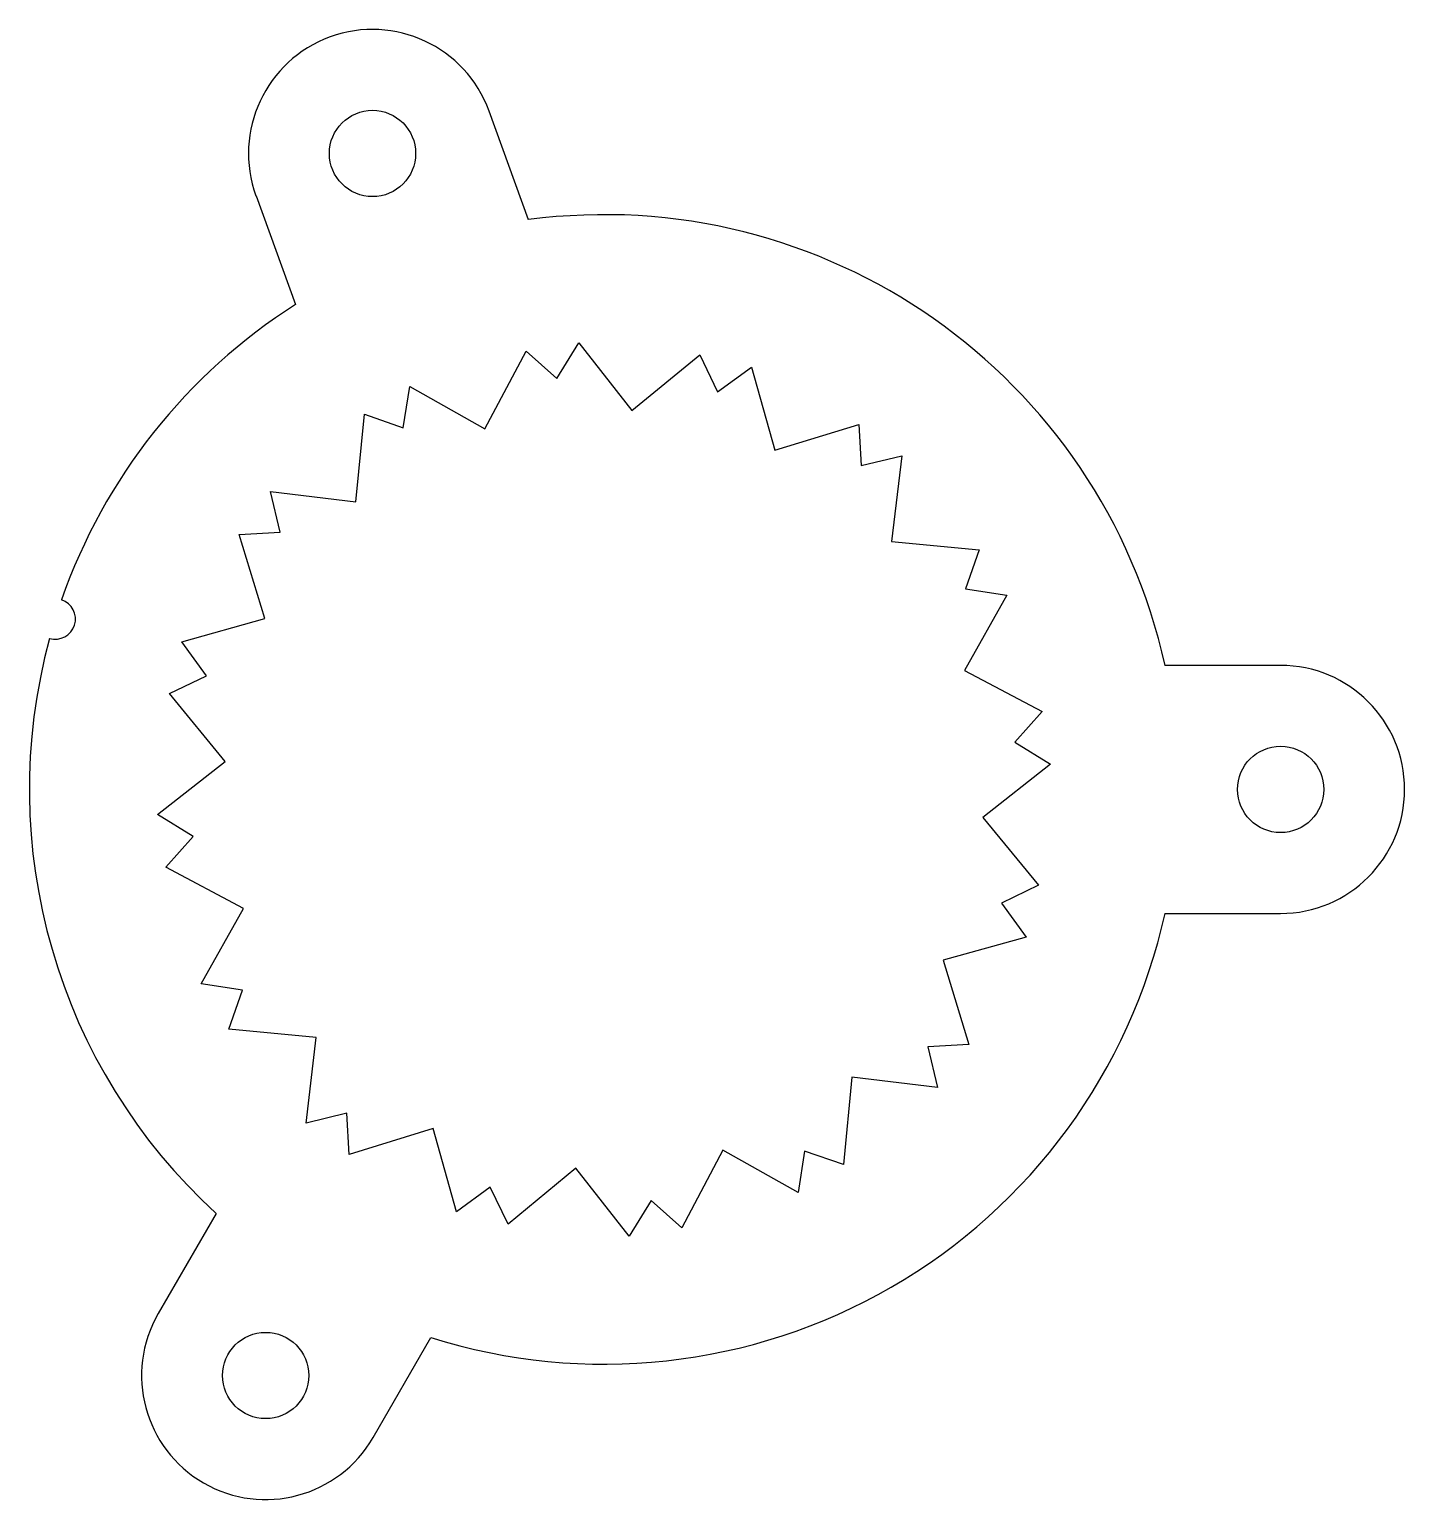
# Model space of a CAD drawing. Header units: millimetres. Extents: x -43 to 59, y -53 to 56.
import ezdxf

# ---------------------------------------------------------------- set-up
doc = ezdxf.new("R2010")
doc.units = ezdxf.units.MM

msp = doc.modelspace()

# ---------------------------------------------------------------- linework, layer by layer
for p, q in [((-5.59, 42.26), (-8.52, 50.32)), ((-25.81, 44.03), (-22.88, 35.97)), ((-3.5, 30.48), (-1.87, 33.13)), ((-1.87, 33.13), (2.08, 28.1)), ((-8.83, 26.75), (-5.77, 32.51)), ((-5.77, 32.51), (-3.5, 30.48)), ((2.08, 28.1), (7.11, 32.24)), ((7.11, 32.24), (8.43, 29.49)), ((8.43, 29.49), (10.95, 31.32)), ((10.95, 31.32), (12.67, 25.16)), ((-14.89, 26.82), (-14.41, 29.89)), ((-14.41, 29.89), (-8.83, 26.75)), ((-18.4, 21.34), (-17.77, 27.83)), ((-17.77, 27.83), (-14.89, 26.82)), ((12.67, 25.16), (18.91, 27.07)), ((18.91, 27.07), (19.08, 24.02)), ((19.08, 24.02), (22.1, 24.75)), ((22.1, 24.75), (21.34, 18.4)), ((-24.02, 19.08), (-24.75, 22.1)), ((-24.75, 22.1), (-18.4, 21.34)), ((-27.07, 18.91), (-24.02, 19.08)), ((-25.16, 12.67), (-27.07, 18.91)), ((21.34, 18.4), (27.83, 17.77)), ((27.83, 17.77), (26.82, 14.89)), ((29.89, 14.41), (26.75, 8.83)), ((26.82, 14.89), (29.89, 14.41)), ((-31.32, 10.95), (-25.16, 12.67)), ((-29.49, 8.43), (-31.32, 10.95)), ((26.75, 8.83), (32.51, 5.77)), ((50.2, 9.2), (41.62, 9.2)), ((-32.24, 7.11), (-29.49, 8.43)), ((-28.1, 2.08), (-32.24, 7.11)), ((32.51, 5.77), (30.48, 3.5)), ((30.48, 3.5), (33.13, 1.87)), ((-33.13, -1.87), (-28.1, 2.08)), ((33.13, 1.87), (28.1, -2.08)), ((-30.48, -3.5), (-33.13, -1.87)), ((28.1, -2.08), (32.24, -7.11)), ((-32.51, -5.77), (-30.48, -3.5)), ((-26.75, -8.83), (-32.51, -5.77)), ((32.24, -7.11), (29.49, -8.43)), ((29.49, -8.43), (31.32, -10.95)), ((-29.89, -14.41), (-26.75, -8.83)), ((41.62, -9.2), (50.2, -9.2)), ((31.32, -10.95), (25.16, -12.67)), ((25.16, -12.67), (27.07, -18.91)), ((-26.82, -14.89), (-29.89, -14.41)), ((-27.83, -17.77), (-26.82, -14.89)), ((-21.34, -18.4), (-27.83, -17.77)), ((-22.1, -24.75), (-21.34, -18.4)), ((27.07, -18.91), (24.02, -19.08)), ((24.02, -19.08), (24.75, -22.1)), ((18.4, -21.34), (17.77, -27.83)), ((24.75, -22.1), (18.4, -21.34)), ((-19.08, -24.02), (-22.1, -24.75)), ((-18.91, -27.07), (-19.08, -24.02)), ((-12.67, -25.16), (-18.91, -27.07)), ((-10.95, -31.32), (-12.67, -25.16)), ((8.83, -26.75), (5.77, -32.51)), ((14.41, -29.89), (8.83, -26.75)), ((14.89, -26.82), (14.41, -29.89)), ((17.77, -27.83), (14.89, -26.82)), ((-2.08, -28.1), (-7.11, -32.24)), ((1.87, -33.13), (-2.08, -28.1)), ((-8.43, -29.49), (-10.95, -31.32)), ((-7.11, -32.24), (-8.43, -29.49)), ((3.5, -30.48), (1.87, -33.13)), ((5.77, -32.51), (3.5, -30.48)), ((-28.78, -31.45), (-33.07, -38.87)), ((-17.13, -48.07), (-12.84, -40.65))]:
    msp.add_line(p, q)
for centre in [(-17.17, 47.17), (50.2, 0), (-25.1, -43.47)]:
    msp.add_circle(centre, 3.2)
for centre, radius, start, end in [((-17.17, 47.17), 9.2, 20, 200), ((0, 0), 42.63, 12.464, 97.536), ((0, 0), 42.63, 122.464, 160.7337), ((-40.71, 12.64), 1.5, 253.7581, 431.7419), ((0, 0), 42.63, 164.7663, 227.536), ((50.2, 0), 9.2, -90, 90), ((0, 0), 42.63, 252.464, 347.536), ((-25.1, -43.47), 9.2, 150, 330)]:
    msp.add_arc(centre, radius, start, end)

doc.saveas('drawing.dxf')
